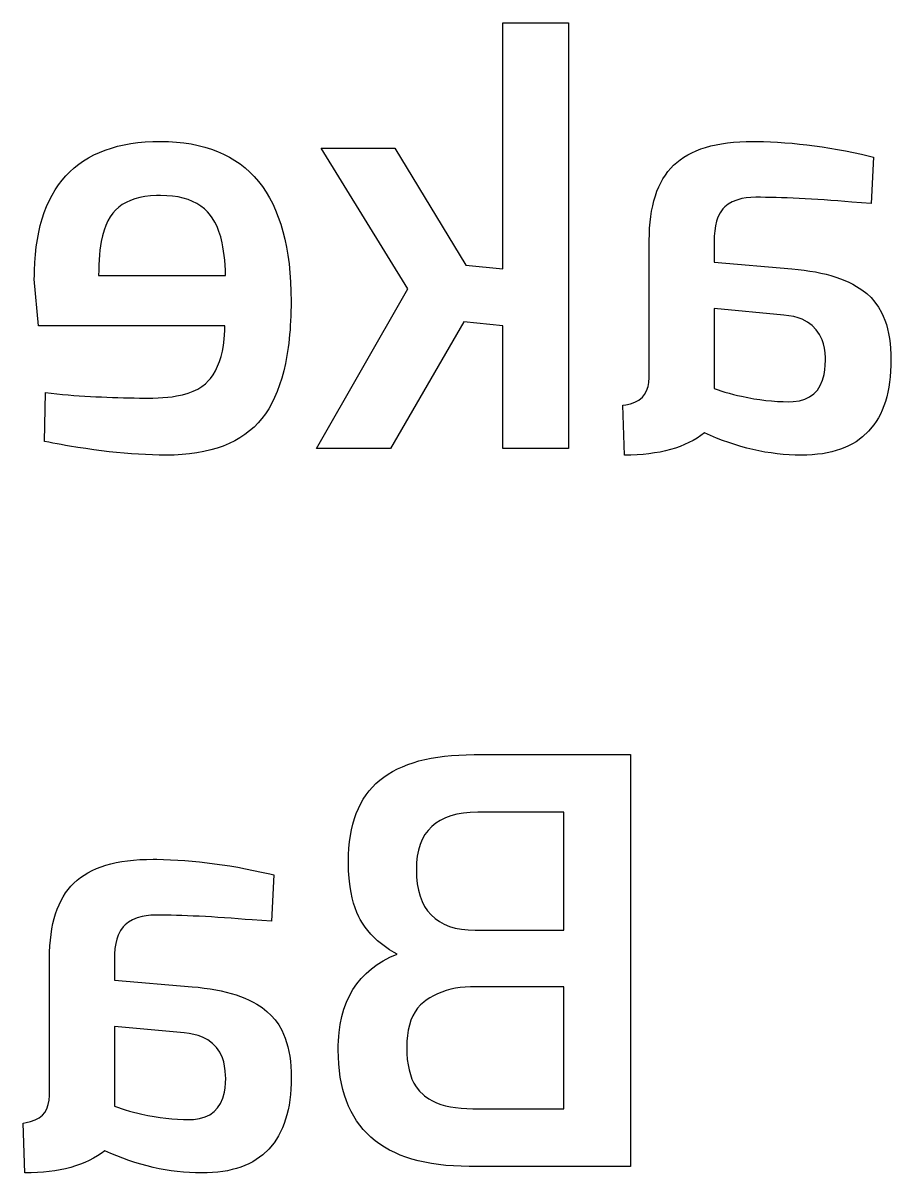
# Model space of a CAD drawing. Extents: x 51 to 109, y -109 to -51.7.
# Drawn here: x 82.677 to 86.287, y -98.531 to -93.746 of the extents above; entities that cross this region are included whole.
import ezdxf

# ---------------------------------------------------------------- set-up
doc = ezdxf.new("R2010")
doc.units = 0
doc.layers.add('BLACK', color=7, linetype='CONTINUOUS')

msp = doc.modelspace()

# ---------------------------------------------------------------- linework, layer by layer
at = {"layer": 'BLACK', "linetype": 'CONTINUOUS'}
for p, q in [((84.6731, -94.7689), (84.6731, -93.7458)), ((84.6731, -93.7458), (84.9458, -93.7458)), ((84.9458, -93.7458), (84.9458, -95.5167)), ((83.019, -94.2745), (83.0442, -94.2661)), ((83.0442, -94.2661), (83.0703, -94.2588)), ((83.0703, -94.2588), (83.0975, -94.2526)), ((83.0975, -94.2526), (83.1257, -94.2476)), ((83.1257, -94.2476), (83.1549, -94.2437)), ((83.1549, -94.2437), (83.1852, -94.2409)), ((83.1852, -94.2409), (83.2164, -94.2392)), ((83.2164, -94.2392), (83.2487, -94.2387)), ((83.2487, -94.2387), (83.2821, -94.2393)), ((83.2821, -94.2393), (83.3145, -94.2413)), ((83.3145, -94.2413), (83.3457, -94.2445)), ((83.3457, -94.2445), (83.376, -94.2491)), ((83.376, -94.2491), (83.4051, -94.2549)), ((83.4051, -94.2549), (83.4332, -94.2621)), ((83.4332, -94.2621), (83.4603, -94.2705)), ((84.2779, -94.8514), (83.9175, -94.266)), ((83.9175, -94.266), (84.2228, -94.266)), ((84.2228, -94.266), (84.5181, -94.7537)), ((85.4766, -94.2773), (85.4957, -94.27)), ((85.4957, -94.27), (85.5158, -94.2634)), ((85.5158, -94.2634), (85.5369, -94.2576)), ((85.5369, -94.2576), (85.5591, -94.2526)), ((85.5591, -94.2526), (85.5822, -94.2483)), ((85.5822, -94.2483), (85.6063, -94.2448)), ((85.6063, -94.2448), (85.6314, -94.2421)), ((85.6314, -94.2421), (85.6575, -94.2402)), ((85.6575, -94.2402), (85.6846, -94.239)), ((85.6846, -94.239), (85.7128, -94.2387)), ((85.7128, -94.2387), (85.7271, -94.2387)), ((85.7271, -94.2387), (85.756, -94.2392)), ((85.756, -94.2392), (85.7853, -94.2402)), ((85.7853, -94.2402), (85.815, -94.2418)), ((85.815, -94.2418), (85.845, -94.2438)), ((85.845, -94.2438), (85.8753, -94.2463)), ((85.8753, -94.2463), (85.9059, -94.2493)), ((85.9059, -94.2493), (85.9369, -94.2529)), ((85.9369, -94.2529), (85.9683, -94.2569)), ((85.9683, -94.2569), (86, -94.2615)), ((86, -94.2615), (86.032, -94.2665)), ((86.032, -94.2665), (86.0644, -94.2721)), ((82.9288, -94.3192), (82.9498, -94.3063)), ((82.9498, -94.3063), (82.9719, -94.2946)), ((82.9719, -94.2946), (82.9949, -94.284)), ((82.9949, -94.284), (83.019, -94.2745)), ((83.4603, -94.2705), (83.4862, -94.2802)), ((83.4862, -94.2802), (83.5111, -94.2913)), ((83.5111, -94.2913), (83.535, -94.3036)), ((83.535, -94.3036), (83.5578, -94.3173)), ((83.5578, -94.3173), (83.5795, -94.3322)), ((85.3959, -94.3257), (85.41, -94.3145)), ((85.41, -94.3145), (85.4251, -94.304)), ((85.4251, -94.304), (85.4413, -94.2944)), ((85.4413, -94.2944), (85.4584, -94.2855)), ((85.4584, -94.2855), (85.4766, -94.2773)), ((86.0644, -94.2721), (86.0971, -94.2782)), ((86.0971, -94.2782), (86.1302, -94.2847)), ((86.1302, -94.2847), (86.1636, -94.2918)), ((86.1636, -94.2918), (86.1973, -94.2994)), ((86.1973, -94.2994), (86.2143, -94.3034)), ((86.2143, -94.3034), (86.2043, -94.4962)), ((82.855, -94.3819), (82.8719, -94.3645)), ((82.8719, -94.3645), (82.8898, -94.3483)), ((82.8898, -94.3483), (82.9088, -94.3332)), ((82.9088, -94.3332), (82.9288, -94.3192)), ((83.5795, -94.3322), (83.6002, -94.3485)), ((83.6002, -94.3485), (83.6198, -94.366)), ((83.6198, -94.366), (83.6384, -94.3848)), ((85.3483, -94.3787), (85.359, -94.3641)), ((85.359, -94.3641), (85.3705, -94.3505)), ((85.3705, -94.3505), (85.3827, -94.3377)), ((85.3827, -94.3377), (85.3959, -94.3257)), ((82.8242, -94.4199), (82.8391, -94.4003)), ((82.8391, -94.4003), (82.855, -94.3819)), ((83.6384, -94.3848), (83.6559, -94.405)), ((83.6559, -94.405), (83.6723, -94.4264)), ((85.3211, -94.428), (85.3294, -94.4107)), ((85.3294, -94.4107), (85.3384, -94.3942)), ((85.3384, -94.3942), (85.3483, -94.3787)), ((82.7975, -94.4624), (82.8104, -94.4406)), ((82.8104, -94.4406), (82.8242, -94.4199)), ((83.6723, -94.4264), (83.6877, -94.4492)), ((83.6877, -94.4492), (83.702, -94.4732)), ((85.3068, -94.4653), (85.3135, -94.4462)), ((85.3135, -94.4462), (85.3211, -94.428)), ((82.7652, -94.5346), (82.775, -94.5094)), ((82.775, -94.5094), (82.7858, -94.4853)), ((82.7858, -94.4853), (82.7975, -94.4624)), ((83.0897, -94.5017), (83.0751, -94.5123)), ((83.1057, -94.4924), (83.0897, -94.5017)), ((83.1232, -94.4844), (83.1057, -94.4924)), ((83.1421, -94.4777), (83.1232, -94.4844)), ((83.1624, -94.4723), (83.1421, -94.4777)), ((83.1841, -94.4682), (83.1624, -94.4723)), ((83.2073, -94.4654), (83.1841, -94.4682)), ((83.232, -94.4639), (83.2073, -94.4654)), ((83.2492, -94.4636), (83.232, -94.4639)), ((83.2747, -94.4643), (83.2492, -94.4636)), ((83.2989, -94.4663), (83.2747, -94.4643)), ((83.3218, -94.4698), (83.2989, -94.4663)), ((83.3434, -94.4745), (83.3218, -94.4698)), ((83.3636, -94.4807), (83.3434, -94.4745)), ((83.3824, -94.4882), (83.3636, -94.4807)), ((83.4, -94.4971), (83.3824, -94.4882)), ((83.4162, -94.5073), (83.4, -94.4971)), ((83.431, -94.5189), (83.4162, -94.5073)), ((83.702, -94.4732), (83.7152, -94.4985)), ((83.7152, -94.4985), (83.7274, -94.5252)), ((85.2914, -94.5282), (85.2958, -94.5064)), ((85.2958, -94.5064), (85.3009, -94.4854)), ((85.3009, -94.4854), (85.3068, -94.4653)), ((85.6101, -94.4997), (85.5955, -94.5114)), ((85.6267, -94.4901), (85.6101, -94.4997)), ((85.6454, -94.4824), (85.6267, -94.4901)), ((85.6661, -94.4767), (85.6454, -94.4824)), ((85.6841, -94.4735), (85.6661, -94.4767)), ((85.7034, -94.4716), (85.6841, -94.4735)), ((85.724, -94.471), (85.7034, -94.4716)), ((85.7444, -94.4711), (85.724, -94.471)), ((85.7654, -94.4713), (85.7444, -94.4711)), ((85.7869, -94.4717), (85.7654, -94.4713)), ((85.8092, -94.4722), (85.7869, -94.4717)), ((85.832, -94.4729), (85.8092, -94.4722)), ((85.8555, -94.4738), (85.832, -94.4729)), ((85.8795, -94.4748), (85.8555, -94.4738)), ((85.9043, -94.476), (85.8795, -94.4748)), ((85.9296, -94.4773), (85.9043, -94.476)), ((85.9556, -94.4788), (85.9296, -94.4773)), ((85.9821, -94.4804), (85.9556, -94.4788)), ((86.0094, -94.4822), (85.9821, -94.4804)), ((86.0372, -94.4842), (86.0094, -94.4822)), ((86.0656, -94.4863), (86.0372, -94.4842)), ((86.0947, -94.4885), (86.0656, -94.4863)), ((86.1244, -94.491), (86.0947, -94.4885)), ((86.2043, -94.4962), (86.1244, -94.491)), ((82.7565, -94.5609), (82.7652, -94.5346)), ((83.0397, -94.5523), (83.0302, -94.569)), ((83.0503, -94.5374), (83.0397, -94.5523)), ((83.062, -94.5242), (83.0503, -94.5374)), ((83.0751, -94.5123), (83.062, -94.5242)), ((83.4446, -94.5319), (83.431, -94.5189)), ((83.4528, -94.5413), (83.4446, -94.5319)), ((83.4642, -94.5567), (83.4528, -94.5413)), ((83.4745, -94.5739), (83.4642, -94.5567)), ((83.7274, -94.5252), (83.7386, -94.5531)), ((83.7386, -94.5531), (83.7486, -94.5824)), ((85.2851, -94.5747), (85.2879, -94.551)), ((85.2879, -94.551), (85.2914, -94.5282)), ((85.5671, -94.5537), (85.5613, -94.5707)), ((85.5763, -94.5351), (85.5671, -94.5537)), ((85.5877, -94.5194), (85.5763, -94.5351)), ((85.5955, -94.5114), (85.5877, -94.5194)), ((82.7422, -94.6168), (82.7488, -94.5883)), ((82.7488, -94.5883), (82.7565, -94.5609)), ((83.0217, -94.5878), (83.0143, -94.6084)), ((83.0302, -94.569), (83.0217, -94.5878)), ((83.4837, -94.5928), (83.4745, -94.5739)), ((83.4918, -94.6134), (83.4837, -94.5928)), ((83.7486, -94.5824), (83.7576, -94.6129)), ((85.2819, -94.6248), (85.2831, -94.5993)), ((85.2831, -94.5993), (85.2851, -94.5747)), ((85.5568, -94.5896), (85.5537, -94.6104)), ((85.5613, -94.5707), (85.5568, -94.5896)), ((82.7319, -94.6772), (82.7365, -94.6464)), ((82.7365, -94.6464), (82.7422, -94.6168)), ((83.0079, -94.6311), (83.0025, -94.6557)), ((83.0143, -94.6084), (83.0079, -94.6311)), ((83.4989, -94.6359), (83.4918, -94.6134)), ((83.5049, -94.66), (83.4989, -94.6359)), ((83.7576, -94.6129), (83.7656, -94.6447)), ((83.7656, -94.6447), (83.7725, -94.6779)), ((85.2815, -94.6512), (85.2819, -94.6248)), ((85.2815, -94.9339), (85.2815, -94.6512)), ((85.552, -94.633), (85.5516, -94.6512)), ((85.5516, -94.6512), (85.5516, -94.7411)), ((85.5537, -94.6104), (85.552, -94.633)), ((82.7283, -94.7091), (82.7319, -94.6772)), ((82.997, -94.6915), (82.9949, -94.7107)), ((82.9995, -94.6731), (82.997, -94.6915)), ((83.0025, -94.6557), (82.9995, -94.6731)), ((83.5083, -94.6772), (83.5049, -94.66)), ((83.5113, -94.695), (83.5083, -94.6772)), ((83.5137, -94.7137), (83.5113, -94.695)), ((83.7725, -94.6779), (83.7783, -94.7123)), ((82.7242, -94.7762), (82.7258, -94.7421)), ((82.7258, -94.7421), (82.7283, -94.7091)), ((82.9933, -94.7308), (82.9921, -94.7517)), ((82.9949, -94.7107), (82.9933, -94.7308)), ((83.5157, -94.7332), (83.5137, -94.7137)), ((83.5172, -94.7534), (83.5157, -94.7332)), ((83.7783, -94.7123), (83.7831, -94.748)), ((83.7831, -94.748), (83.7868, -94.7851)), ((85.5516, -94.7411), (85.8743, -94.7689)), ((82.7237, -94.8115), (82.7239, -94.7963)), ((82.7239, -94.7963), (82.7242, -94.7762)), ((82.9915, -94.7736), (82.9912, -94.7963)), ((82.9912, -94.7963), (83.5189, -94.7963)), ((82.9921, -94.7517), (82.9915, -94.7736)), ((83.5183, -94.7744), (83.5172, -94.7534)), ((83.5189, -94.7963), (83.5183, -94.7744)), ((83.7868, -94.7851), (83.7894, -94.8234)), ((84.5181, -94.7537), (84.6731, -94.7689)), ((85.8743, -94.7689), (85.9001, -94.7713)), ((85.9001, -94.7713), (85.9251, -94.7743)), ((85.9251, -94.7743), (85.9493, -94.7778)), ((85.9493, -94.7778), (85.9726, -94.7818)), ((85.9726, -94.7818), (85.995, -94.7864)), ((85.995, -94.7864), (86.0166, -94.7915)), ((86.0166, -94.7915), (86.0373, -94.7971)), ((82.7411, -95.0064), (82.7237, -94.8115)), ((83.7894, -94.8234), (83.791, -94.863)), ((86.0373, -94.7971), (86.0572, -94.8032)), ((86.0572, -94.8032), (86.0763, -94.8099)), ((86.0763, -94.8099), (86.0944, -94.8171)), ((86.0944, -94.8171), (86.1118, -94.8248)), ((86.1118, -94.8248), (86.1283, -94.8331)), ((86.1283, -94.8331), (86.1439, -94.8418)), ((86.1439, -94.8418), (86.1657, -94.856)), ((83.791, -94.863), (83.7916, -94.904)), ((83.8975, -95.5167), (84.2779, -94.8514)), ((86.1657, -94.856), (86.1857, -94.8714)), ((86.1857, -94.8714), (86.2037, -94.8883)), ((86.2037, -94.8883), (86.2201, -94.907)), ((83.7914, -94.9247), (83.7911, -94.9451)), ((83.7916, -94.904), (83.7914, -94.9247)), ((85.2815, -95.2214), (85.2815, -94.9339)), ((85.8417, -94.9613), (85.5516, -94.9339)), ((85.5516, -94.9339), (85.5516, -95.2666)), ((86.2201, -94.907), (86.2346, -94.9276)), ((86.2346, -94.9276), (86.2473, -94.95)), ((83.7897, -94.9849), (83.7886, -95.0043)), ((83.7905, -94.9652), (83.7897, -94.9849)), ((83.7911, -94.9451), (83.7905, -94.9652)), ((85.8626, -94.9638), (85.8417, -94.9613)), ((85.8821, -94.9675), (85.8626, -94.9638)), ((85.9003, -94.9725), (85.8821, -94.9675)), ((85.9172, -94.9787), (85.9003, -94.9725)), ((85.9399, -94.9904), (85.9172, -94.9787)), ((86.2473, -94.95), (86.2548, -94.966)), ((86.2548, -94.966), (86.2616, -94.9828)), ((86.2616, -94.9828), (86.2675, -95.0004)), ((83.5162, -95.0064), (82.7411, -95.0064)), ((83.5147, -95.0439), (83.5157, -95.0255)), ((83.5157, -95.0255), (83.5162, -95.0064)), ((83.7873, -95.0232), (83.7858, -95.0419)), ((83.7886, -95.0043), (83.7873, -95.0232)), ((84.5107, -94.9891), (84.2054, -95.5167)), ((84.6731, -95.0064), (84.5107, -94.9891)), ((84.6731, -95.5167), (84.6731, -95.0064)), ((85.9596, -95.0047), (85.9399, -94.9904)), ((85.9762, -95.0219), (85.9596, -95.0047)), ((85.9899, -95.0419), (85.9762, -95.0219)), ((86.2675, -95.0004), (86.2726, -95.0188)), ((86.2726, -95.0188), (86.277, -95.0381)), ((83.51, -95.0871), (83.5132, -95.0617)), ((83.5132, -95.0617), (83.5147, -95.0439)), ((83.782, -95.0781), (83.7797, -95.0956)), ((83.784, -95.0602), (83.782, -95.0781)), ((83.7858, -95.0419), (83.784, -95.0602)), ((86.0005, -95.0646), (85.9899, -95.0419)), ((86.0059, -95.0812), (86.0005, -95.0646)), ((86.0099, -95.0991), (86.0059, -95.0812)), ((86.277, -95.0381), (86.2805, -95.0582)), ((86.2805, -95.0582), (86.2833, -95.0791)), ((86.2833, -95.0791), (86.2853, -95.1008)), ((83.5004, -95.1337), (83.5058, -95.1111)), ((83.5058, -95.1111), (83.51, -95.0871)), ((83.7745, -95.1297), (83.7684, -95.1623)), ((83.7797, -95.0956), (83.7745, -95.1297)), ((86.0126, -95.1183), (86.0099, -95.0991)), ((86.014, -95.1387), (86.0126, -95.1183)), ((86.2853, -95.1008), (86.2865, -95.1233)), ((86.2865, -95.1233), (86.2868, -95.1467)), ((83.4776, -95.1926), (83.4863, -95.1744)), ((83.4863, -95.1744), (83.4939, -95.1547)), ((83.4939, -95.1547), (83.5004, -95.1337)), ((83.7684, -95.1623), (83.7613, -95.1935)), ((86.0117, -95.1897), (86.0135, -95.1702)), ((86.0135, -95.1702), (86.0141, -95.1493)), ((86.0141, -95.1493), (86.014, -95.1387)), ((86.2865, -95.1712), (86.2854, -95.1948)), ((86.2868, -95.1467), (86.2865, -95.1712)), ((83.4489, -95.234), (83.4568, -95.2246)), ((83.4568, -95.2246), (83.4678, -95.2093)), ((83.4678, -95.2093), (83.4776, -95.1926)), ((83.7532, -95.2233), (83.7442, -95.2516)), ((83.7613, -95.1935), (83.7532, -95.2233)), ((85.2797, -95.2411), (85.2815, -95.2214)), ((86.0021, -95.2327), (86.0088, -95.2079)), ((86.0088, -95.2079), (86.0117, -95.1897)), ((86.2836, -95.2177), (86.281, -95.2398)), ((86.2854, -95.1948), (86.2836, -95.2177)), ((83.3843, -95.2782), (83.4034, -95.2691)), ((83.4034, -95.2691), (83.4206, -95.2586)), ((83.4206, -95.2586), (83.4357, -95.247)), ((83.4357, -95.247), (83.4489, -95.234)), ((83.7442, -95.2516), (83.7343, -95.2785)), ((85.2702, -95.2768), (85.2763, -95.2587)), ((85.2763, -95.2587), (85.2797, -95.2411)), ((85.5516, -95.2666), (85.5964, -95.2818)), ((85.9659, -95.2887), (85.9806, -95.2731)), ((85.9806, -95.2731), (85.9927, -95.2544)), ((85.9927, -95.2544), (86.0021, -95.2327)), ((86.2778, -95.2612), (86.2737, -95.2817)), ((86.281, -95.2398), (86.2778, -95.2612)), ((82.7658, -95.4867), (82.771, -95.2839)), ((82.771, -95.2839), (82.841, -95.2918)), ((82.841, -95.2918), (82.8644, -95.2935)), ((82.8644, -95.2935), (82.8877, -95.2952)), ((82.8877, -95.2952), (82.911, -95.2968)), ((82.911, -95.2968), (82.9341, -95.2982)), ((82.9341, -95.2982), (82.9572, -95.2995)), ((82.9572, -95.2995), (82.9803, -95.3007)), ((82.9803, -95.3007), (83.0032, -95.3018)), ((83.0032, -95.3018), (83.0261, -95.3028)), ((83.0261, -95.3028), (83.0489, -95.3037)), ((83.0489, -95.3037), (83.0716, -95.3044)), ((83.0716, -95.3044), (83.0942, -95.3051)), ((83.0942, -95.3051), (83.1167, -95.3056)), ((83.1167, -95.3056), (83.1392, -95.306)), ((83.1392, -95.306), (83.1616, -95.3063)), ((83.1616, -95.3063), (83.1839, -95.3065)), ((83.1839, -95.3065), (83.2062, -95.3065)), ((83.2062, -95.3065), (83.2172, -95.3064)), ((83.2172, -95.3064), (83.2385, -95.3059)), ((83.2385, -95.3059), (83.2589, -95.3047)), ((83.2589, -95.3047), (83.2785, -95.303)), ((83.2785, -95.303), (83.2972, -95.3008)), ((83.2972, -95.3008), (83.315, -95.2979)), ((83.315, -95.2979), (83.3401, -95.2926)), ((83.3401, -95.2926), (83.3632, -95.286)), ((83.3632, -95.286), (83.3843, -95.2782)), ((83.7234, -95.304), (83.7116, -95.328)), ((83.7343, -95.2785), (83.7234, -95.304)), ((85.2217, -95.3234), (85.2378, -95.3149)), ((85.2378, -95.3149), (85.2529, -95.303)), ((85.2529, -95.303), (85.2618, -95.2921)), ((85.2618, -95.2921), (85.2702, -95.2768)), ((85.5964, -95.2818), (85.6138, -95.2866)), ((85.6138, -95.2866), (85.6312, -95.2911)), ((85.6312, -95.2911), (85.6484, -95.2953)), ((85.6484, -95.2953), (85.6656, -95.2992)), ((85.6656, -95.2992), (85.691, -95.3045)), ((85.691, -95.3045), (85.7162, -95.3091)), ((85.7162, -95.3091), (85.7411, -95.3129)), ((85.7411, -95.3129), (85.7658, -95.3161)), ((85.7658, -95.3161), (85.7901, -95.3186)), ((85.7901, -95.3186), (85.8143, -95.3203)), ((85.8143, -95.3203), (85.8381, -95.3214)), ((85.8381, -95.3214), (85.8617, -95.3217)), ((85.8617, -95.3217), (85.8802, -95.321)), ((85.8802, -95.321), (85.9056, -95.3175)), ((85.9056, -95.3175), (85.9284, -95.3109)), ((85.9284, -95.3109), (85.9485, -95.3013)), ((85.9485, -95.3013), (85.9659, -95.2887)), ((86.2636, -95.3205), (86.2574, -95.3388)), ((86.269, -95.3015), (86.2636, -95.3205)), ((86.2737, -95.2817), (86.269, -95.3015)), ((83.6988, -95.3507), (83.6851, -95.3719)), ((83.7116, -95.328), (83.6988, -95.3507)), ((85.1712, -95.3365), (85.1846, -95.3343)), ((85.1786, -95.5441), (85.1712, -95.3365)), ((85.1846, -95.3343), (85.2029, -95.33)), ((85.2029, -95.33), (85.2217, -95.3234)), ((86.2505, -95.3562), (86.2428, -95.3729)), ((86.2574, -95.3388), (86.2505, -95.3562)), ((83.6546, -95.4101), (83.6376, -95.4274)), ((83.6704, -95.3916), (83.6546, -95.4101)), ((83.6851, -95.3719), (83.6704, -95.3916)), ((86.2155, -95.4183), (86.1937, -95.4447)), ((86.2254, -95.404), (86.2155, -95.4183)), ((86.2345, -95.3888), (86.2254, -95.404)), ((86.2428, -95.3729), (86.2345, -95.3888)), ((83.5999, -95.4583), (83.5792, -95.472)), ((83.6193, -95.4434), (83.5999, -95.4583)), ((83.6376, -95.4274), (83.6193, -95.4434)), ((85.4966, -95.4628), (85.4807, -95.4732)), ((85.5117, -95.4516), (85.4966, -95.4628)), ((85.5367, -95.4628), (85.5117, -95.4516)), ((85.5617, -95.4732), (85.5367, -95.4628)), ((86.1937, -95.4447), (86.169, -95.468)), ((82.7836, -95.4903), (82.7658, -95.4867)), ((82.8012, -95.4937), (82.7836, -95.4903)), ((82.8188, -95.497), (82.8012, -95.4937)), ((82.8361, -95.5002), (82.8188, -95.497)), ((82.8534, -95.5032), (82.8361, -95.5002)), ((82.8705, -95.5062), (82.8534, -95.5032)), ((82.9044, -95.5118), (82.8705, -95.5062)), ((82.9378, -95.517), (82.9044, -95.5118)), ((83.5098, -95.506), (83.4843, -95.5149)), ((83.5342, -95.4958), (83.5098, -95.506)), ((83.5573, -95.4845), (83.5342, -95.4958)), ((83.5792, -95.472), (83.5573, -95.4845)), ((85.4097, -95.5079), (85.39, -95.5148)), ((85.4286, -95.5003), (85.4097, -95.5079)), ((85.4467, -95.492), (85.4286, -95.5003)), ((85.4641, -95.483), (85.4467, -95.492)), ((85.4807, -95.4732), (85.4641, -95.483)), ((85.5867, -95.483), (85.5617, -95.4732)), ((85.6118, -95.492), (85.5867, -95.483)), ((85.6368, -95.5003), (85.6118, -95.492)), ((85.6619, -95.5079), (85.6368, -95.5003)), ((85.6871, -95.5148), (85.6619, -95.5079)), ((86.0944, -95.5126), (86.0773, -95.5192)), ((86.1107, -95.5053), (86.0944, -95.5126)), ((86.1264, -95.4971), (86.1107, -95.5053)), ((86.1413, -95.4882), (86.1264, -95.4971)), ((86.169, -95.468), (86.1413, -95.4882)), ((82.9707, -95.5217), (82.9378, -95.517)), ((83.003, -95.5259), (82.9707, -95.5217)), ((83.0349, -95.5297), (83.003, -95.5259)), ((83.0662, -95.5331), (83.0349, -95.5297)), ((83.097, -95.536), (83.0662, -95.5331)), ((83.1274, -95.5385), (83.097, -95.536)), ((83.1572, -95.5405), (83.1274, -95.5385)), ((83.1865, -95.542), (83.1572, -95.5405)), ((83.2153, -95.5432), (83.1865, -95.542)), ((83.2435, -95.5438), (83.2153, -95.5432)), ((83.2713, -95.5441), (83.2435, -95.5438)), ((83.3054, -95.5435), (83.2713, -95.5441)), ((83.3383, -95.5417), (83.3054, -95.5435)), ((83.3699, -95.5387), (83.3383, -95.5417)), ((83.4003, -95.5345), (83.3699, -95.5387)), ((83.4295, -95.5292), (83.4003, -95.5345)), ((83.4575, -95.5226), (83.4295, -95.5292)), ((83.4843, -95.5149), (83.4575, -95.5226)), ((84.2054, -95.5167), (83.8975, -95.5167)), ((84.9458, -95.5167), (84.6731, -95.5167)), ((85.2051, -95.5437), (85.1786, -95.5441)), ((85.2309, -95.5426), (85.2051, -95.5437)), ((85.2559, -95.5408), (85.2309, -95.5426)), ((85.2802, -95.5383), (85.2559, -95.5408)), ((85.3037, -95.535), (85.2802, -95.5383)), ((85.3264, -95.5311), (85.3037, -95.535)), ((85.3484, -95.5264), (85.3264, -95.5311)), ((85.3696, -95.5209), (85.3484, -95.5264)), ((85.39, -95.5148), (85.3696, -95.5209)), ((85.7122, -95.5209), (85.6871, -95.5148)), ((85.7374, -95.5264), (85.7122, -95.5209)), ((85.7626, -95.5311), (85.7374, -95.5264)), ((85.7878, -95.535), (85.7626, -95.5311)), ((85.813, -95.5383), (85.7878, -95.535)), ((85.8383, -95.5408), (85.813, -95.5383)), ((85.8636, -95.5426), (85.8383, -95.5408)), ((85.8889, -95.5437), (85.8636, -95.5426)), ((85.9142, -95.5441), (85.8889, -95.5437)), ((85.9372, -95.5437), (85.9142, -95.5441)), ((85.9594, -95.5425), (85.9372, -95.5437)), ((85.9808, -95.5406), (85.9594, -95.5425)), ((86.0016, -95.5379), (85.9808, -95.5406)), ((86.0216, -95.5344), (86.0016, -95.5379)), ((86.0409, -95.5301), (86.0216, -95.5344)), ((86.0594, -95.525), (86.0409, -95.5301)), ((86.0773, -95.5192), (86.0594, -95.525)), ((84.3487, -96.8105), (84.3747, -96.8051)), ((84.3747, -96.8051), (84.4018, -96.8005)), ((84.4018, -96.8005), (84.43, -96.7968)), ((84.43, -96.7968), (84.4591, -96.7939)), ((84.4591, -96.7939), (84.4893, -96.7918)), ((84.4893, -96.7918), (84.5206, -96.7906)), ((84.5206, -96.7906), (84.5528, -96.7901)), ((84.5528, -96.7901), (85.2034, -96.7901)), ((85.2034, -96.7901), (85.2034, -98.5037)), ((84.214, -96.8604), (84.2339, -96.85)), ((84.2339, -96.85), (84.2548, -96.8404)), ((84.2548, -96.8404), (84.2767, -96.8317)), ((84.2767, -96.8317), (84.2997, -96.8238)), ((84.2997, -96.8238), (84.3237, -96.8167)), ((84.3237, -96.8167), (84.3487, -96.8105)), ((84.1449, -96.9103), (84.1607, -96.8965)), ((84.1607, -96.8965), (84.1774, -96.8836)), ((84.1774, -96.8836), (84.1952, -96.8716)), ((84.1952, -96.8716), (84.214, -96.8604)), ((84.1037, -96.9576), (84.1164, -96.9409)), ((84.1164, -96.9409), (84.1302, -96.9251)), ((84.1302, -96.9251), (84.1449, -96.9103)), ((84.0716, -97.0138), (84.0813, -96.9941)), ((84.0813, -96.9941), (84.092, -96.9754)), ((84.092, -96.9754), (84.1037, -96.9576)), ((84.0553, -97.0562), (84.063, -97.0345)), ((84.063, -97.0345), (84.0716, -97.0138)), ((84.4563, -97.0452), (84.4334, -97.0535)), ((84.4813, -97.0386), (84.4563, -97.0452)), ((84.5082, -97.034), (84.4813, -97.0386)), ((84.5371, -97.0312), (84.5082, -97.034)), ((84.568, -97.0303), (84.5371, -97.0312)), ((84.9259, -97.0303), (84.568, -97.0303)), ((84.9259, -97.5206), (84.9259, -97.0303)), ((84.0431, -97.1026), (84.0487, -97.0789)), ((84.0487, -97.0789), (84.0553, -97.0562)), ((84.3765, -97.0898), (84.3616, -97.1056)), ((84.3935, -97.0758), (84.3765, -97.0898)), ((84.4124, -97.0637), (84.3935, -97.0758)), ((84.4334, -97.0535), (84.4124, -97.0637)), ((84.035, -97.1528), (84.0386, -97.1272)), ((84.0386, -97.1272), (84.0431, -97.1026)), ((84.3486, -97.1232), (84.3376, -97.1428)), ((84.3616, -97.1056), (84.3486, -97.1232)), ((84.0309, -97.2071), (84.0324, -97.1795)), ((84.0324, -97.1795), (84.035, -97.1528)), ((84.3217, -97.1874), (84.3167, -97.2125)), ((84.3286, -97.1641), (84.3217, -97.1874)), ((84.3376, -97.1428), (84.3286, -97.1641)), ((83.0647, -97.2396), (83.0878, -97.2354)), ((83.0878, -97.2354), (83.1119, -97.2319)), ((83.1119, -97.2319), (83.137, -97.2292)), ((83.137, -97.2292), (83.1631, -97.2272)), ((83.1631, -97.2272), (83.1902, -97.2261)), ((83.1902, -97.2261), (83.2183, -97.2257)), ((83.2183, -97.2257), (83.2327, -97.2258)), ((83.2327, -97.2258), (83.2616, -97.2263)), ((83.2616, -97.2263), (83.2909, -97.2273)), ((83.2909, -97.2273), (83.3206, -97.2288)), ((83.3206, -97.2288), (83.3505, -97.2308)), ((83.3505, -97.2308), (83.3809, -97.2333)), ((83.3809, -97.2333), (83.4115, -97.2364)), ((83.4115, -97.2364), (83.4425, -97.2399)), ((84.0304, -97.2357), (84.0309, -97.2071)), ((84.0306, -97.2545), (84.0304, -97.2357)), ((84.3167, -97.2125), (84.3137, -97.2394)), ((82.9307, -97.2911), (82.9469, -97.2814)), ((82.9469, -97.2814), (82.964, -97.2725)), ((82.964, -97.2725), (82.9821, -97.2644)), ((82.9821, -97.2644), (83.0013, -97.257)), ((83.0013, -97.257), (83.0214, -97.2505)), ((83.0214, -97.2505), (83.0425, -97.2447)), ((83.0425, -97.2447), (83.0647, -97.2396)), ((83.4425, -97.2399), (83.4739, -97.244)), ((83.4739, -97.244), (83.5056, -97.2485)), ((83.5056, -97.2485), (83.5376, -97.2536)), ((83.5376, -97.2536), (83.57, -97.2591)), ((83.57, -97.2591), (83.6027, -97.2652)), ((83.6027, -97.2652), (83.6358, -97.2718)), ((83.6358, -97.2718), (83.6692, -97.2788)), ((83.6692, -97.2788), (83.7029, -97.2864)), ((84.031, -97.2683), (84.0306, -97.2545)), ((84.0312, -97.2728), (84.031, -97.2683)), ((84.0321, -97.2906), (84.0312, -97.2728)), ((84.3137, -97.2394), (84.3127, -97.2683)), ((84.3127, -97.2683), (84.3136, -97.2988)), ((82.876, -97.3375), (82.8883, -97.3247)), ((82.8883, -97.3247), (82.9014, -97.3127)), ((82.9014, -97.3127), (82.9156, -97.3015)), ((82.9156, -97.3015), (82.9307, -97.2911)), ((83.7029, -97.2864), (83.7199, -97.2904)), ((83.7199, -97.2904), (83.7099, -97.4832)), ((84.0343, -97.3163), (84.0321, -97.2906)), ((84.0373, -97.3409), (84.0343, -97.3163)), ((84.3136, -97.2988), (84.3165, -97.3274)), ((84.3165, -97.3274), (84.3213, -97.354)), ((82.844, -97.3813), (82.8539, -97.3658)), ((82.8539, -97.3658), (82.8646, -97.3512)), ((82.8646, -97.3512), (82.876, -97.3375)), ((84.0411, -97.3644), (84.0373, -97.3409)), ((84.0458, -97.3867), (84.0411, -97.3644)), ((84.3213, -97.354), (84.328, -97.3786)), ((84.328, -97.3786), (84.3366, -97.4013)), ((82.8191, -97.4332), (82.8266, -97.415)), ((82.8266, -97.415), (82.8349, -97.3977)), ((82.8349, -97.3977), (82.844, -97.3813)), ((84.0514, -97.4079), (84.0458, -97.3867)), ((84.0578, -97.4279), (84.0514, -97.4079)), ((84.065, -97.4468), (84.0578, -97.4279)), ((84.3366, -97.4013), (84.3472, -97.422)), ((84.3472, -97.422), (84.3596, -97.4407)), ((82.8013, -97.4934), (82.8065, -97.4724)), ((82.8065, -97.4724), (82.8124, -97.4524)), ((82.8124, -97.4524), (82.8191, -97.4332)), ((83.151, -97.4694), (83.1323, -97.4771)), ((83.1717, -97.4637), (83.151, -97.4694)), ((83.1897, -97.4606), (83.1717, -97.4637)), ((83.209, -97.4587), (83.1897, -97.4606)), ((83.2296, -97.458), (83.209, -97.4587)), ((83.25, -97.4581), (83.2296, -97.458)), ((83.2709, -97.4583), (83.25, -97.4581)), ((83.2925, -97.4587), (83.2709, -97.4583)), ((83.3147, -97.4593), (83.2925, -97.4587)), ((83.3376, -97.46), (83.3147, -97.4593)), ((83.361, -97.4608), (83.3376, -97.46)), ((83.3851, -97.4619), (83.361, -97.4608)), ((83.4098, -97.463), (83.3851, -97.4619)), ((83.4352, -97.4644), (83.4098, -97.463)), ((83.4611, -97.4658), (83.4352, -97.4644)), ((83.4877, -97.4675), (83.4611, -97.4658)), ((83.5149, -97.4693), (83.4877, -97.4675)), ((83.5428, -97.4712), (83.5149, -97.4693)), ((83.5712, -97.4733), (83.5428, -97.4712)), ((83.6003, -97.4756), (83.5712, -97.4733)), ((83.63, -97.478), (83.6003, -97.4756)), ((84.0732, -97.4646), (84.065, -97.4468)), ((84.0791, -97.4758), (84.0732, -97.4646)), ((84.0887, -97.4919), (84.0791, -97.4758)), ((84.3596, -97.4407), (84.374, -97.4575)), ((84.374, -97.4575), (84.3903, -97.4723)), ((84.3903, -97.4723), (84.4085, -97.4851)), ((82.7934, -97.538), (82.797, -97.5153)), ((82.797, -97.5153), (82.8013, -97.4934)), ((83.0819, -97.5221), (83.0727, -97.5408)), ((83.0932, -97.5064), (83.0819, -97.5221)), ((83.1011, -97.4984), (83.0932, -97.5064)), ((83.1157, -97.4868), (83.1011, -97.4984)), ((83.1323, -97.4771), (83.1157, -97.4868)), ((83.7099, -97.4832), (83.63, -97.478)), ((84.0993, -97.5075), (84.0887, -97.4919)), ((84.1109, -97.5226), (84.0993, -97.5075)), ((84.1235, -97.5372), (84.1109, -97.5226)), ((84.4085, -97.4851), (84.4287, -97.4959)), ((84.4287, -97.4959), (84.4507, -97.5048)), ((84.4507, -97.5048), (84.4747, -97.5117)), ((84.4747, -97.5117), (84.5005, -97.5166)), ((84.5005, -97.5166), (84.5283, -97.5196)), ((84.5283, -97.5196), (84.558, -97.5206)), ((84.558, -97.5206), (84.9259, -97.5206)), ((82.7887, -97.5863), (82.7907, -97.5617)), ((82.7907, -97.5617), (82.7934, -97.538)), ((83.0669, -97.5578), (83.0624, -97.5767)), ((83.0727, -97.5408), (83.0669, -97.5578)), ((84.1371, -97.5512), (84.1235, -97.5372)), ((84.1516, -97.5647), (84.1371, -97.5512)), ((84.1672, -97.5777), (84.1516, -97.5647)), ((82.7871, -97.6383), (82.7875, -97.6118)), ((82.7875, -97.6118), (82.7887, -97.5863)), ((83.0576, -97.6201), (83.0572, -97.6383)), ((83.0593, -97.5974), (83.0576, -97.6201)), ((83.0624, -97.5767), (83.0593, -97.5974)), ((84.1838, -97.5902), (84.1672, -97.5777)), ((84.2013, -97.6021), (84.1838, -97.5902)), ((84.2199, -97.6135), (84.2013, -97.6021)), ((84.2328, -97.6209), (84.2199, -97.6135)), ((82.7871, -97.921), (82.7871, -97.6383)), ((83.0572, -97.6383), (83.0572, -97.7281)), ((84.1256, -97.6814), (84.1495, -97.6638)), ((84.1495, -97.6638), (84.1754, -97.6479)), ((84.1754, -97.6479), (84.2031, -97.6336)), ((84.2031, -97.6336), (84.2328, -97.6209)), ((84.0835, -97.7214), (84.1036, -97.7006)), ((84.1036, -97.7006), (84.1256, -97.6814)), ((83.0572, -97.7281), (83.3799, -97.7559)), ((83.3799, -97.7559), (83.4057, -97.7584)), ((83.4057, -97.7584), (83.4307, -97.7613)), ((83.4307, -97.7613), (83.4549, -97.7648)), ((84.0491, -97.7679), (84.0654, -97.7438)), ((84.0654, -97.7438), (84.0835, -97.7214)), ((84.4752, -97.7626), (84.4556, -97.7667)), ((84.4954, -97.7595), (84.4752, -97.7626)), ((84.5164, -97.7573), (84.4954, -97.7595)), ((84.538, -97.7562), (84.5164, -97.7573)), ((84.5528, -97.7559), (84.538, -97.7562)), ((84.9259, -97.7559), (84.5528, -97.7559)), ((84.9259, -98.2636), (84.9259, -97.7559)), ((83.4549, -97.7648), (83.4782, -97.7689)), ((83.4782, -97.7689), (83.5006, -97.7734)), ((83.5006, -97.7734), (83.5222, -97.7785)), ((83.5222, -97.7785), (83.5429, -97.7841)), ((83.5429, -97.7841), (83.5628, -97.7902)), ((83.5628, -97.7902), (83.5819, -97.7969)), ((83.5819, -97.7969), (83.6, -97.8041)), ((83.6, -97.8041), (83.6174, -97.8118)), ((84.0223, -97.8208), (84.0347, -97.7936)), ((84.0347, -97.7936), (84.0491, -97.7679)), ((84.3684, -97.8023), (84.3531, -97.8124)), ((84.3844, -97.7932), (84.3684, -97.8023)), ((84.4012, -97.7851), (84.3844, -97.7932)), ((84.4186, -97.778), (84.4012, -97.7851)), ((84.4368, -97.7719), (84.4186, -97.778)), ((84.4556, -97.7667), (84.4368, -97.7719)), ((83.6174, -97.8118), (83.6338, -97.8201)), ((83.6338, -97.8201), (83.6495, -97.8289)), ((83.6495, -97.8289), (83.6713, -97.8431)), ((83.6713, -97.8431), (83.6913, -97.8584)), ((83.6913, -97.8584), (83.7093, -97.8753)), ((84.0032, -97.8803), (84.0118, -97.8498)), ((84.0118, -97.8498), (84.0223, -97.8208)), ((84.3179, -97.8457), (84.3073, -97.8609)), ((84.3299, -97.832), (84.3179, -97.8457)), ((84.3433, -97.8197), (84.3299, -97.832)), ((84.3531, -97.8124), (84.3433, -97.8197)), ((83.7093, -97.8753), (83.7256, -97.894)), ((83.7256, -97.894), (83.7402, -97.9146)), ((83.9965, -97.9125), (84.0032, -97.8803)), ((84.2904, -97.8957), (84.284, -97.9153)), ((84.2982, -97.8775), (84.2904, -97.8957)), ((84.3073, -97.8609), (84.2982, -97.8775)), ((82.7871, -98.2084), (82.7871, -97.921)), ((83.3473, -97.9483), (83.0572, -97.921)), ((83.0572, -97.921), (83.0572, -98.2536)), ((83.3682, -97.9508), (83.3473, -97.9483)), ((83.3877, -97.9546), (83.3682, -97.9508)), ((83.4059, -97.9596), (83.3877, -97.9546)), ((83.7402, -97.9146), (83.7529, -97.937)), ((83.7529, -97.937), (83.7604, -97.953)), ((83.7604, -97.953), (83.7671, -97.9698)), ((83.99, -97.9637), (83.9917, -97.9462)), ((83.9917, -97.9462), (83.9965, -97.9125)), ((84.2791, -97.9364), (84.2756, -97.959)), ((84.284, -97.9153), (84.2791, -97.9364)), ((83.4227, -97.9658), (83.4059, -97.9596)), ((83.4455, -97.9774), (83.4227, -97.9658)), ((83.4652, -97.9918), (83.4455, -97.9774)), ((83.4818, -98.009), (83.4652, -97.9918)), ((83.7671, -97.9698), (83.7731, -97.9874)), ((83.7731, -97.9874), (83.7782, -98.0059)), ((83.988, -98.0087), (83.9881, -98)), ((83.9881, -98), (83.9888, -97.9816)), ((83.9888, -97.9816), (83.99, -97.9637)), ((84.2734, -97.9831), (84.2727, -98.0087)), ((84.2756, -97.959), (84.2734, -97.9831)), ((83.4955, -98.0289), (83.4818, -98.009)), ((83.5061, -98.0516), (83.4955, -98.0289)), ((83.7782, -98.0059), (83.7826, -98.0251)), ((83.7826, -98.0251), (83.7861, -98.0452)), ((83.7861, -98.0452), (83.7889, -98.0661)), ((83.9879, -98.0187), (83.988, -98.0087)), ((83.9884, -98.0485), (83.9879, -98.0187)), ((83.99, -98.0774), (83.9884, -98.0485)), ((84.2727, -98.0087), (84.2733, -98.0342)), ((84.2733, -98.0342), (84.2752, -98.0582)), ((83.5115, -98.0683), (83.5061, -98.0516)), ((83.5155, -98.0862), (83.5115, -98.0683)), ((83.5182, -98.1053), (83.5155, -98.0862)), ((83.7889, -98.0661), (83.7909, -98.0878)), ((83.7909, -98.0878), (83.792, -98.1104)), ((83.9926, -98.1054), (83.99, -98.0774)), ((84.2752, -98.0582), (84.2782, -98.0808)), ((84.2782, -98.0808), (84.2824, -98.102)), ((83.5195, -98.1257), (83.5182, -98.1053)), ((83.5191, -98.1572), (83.5197, -98.1364)), ((83.5197, -98.1364), (83.5195, -98.1257)), ((83.792, -98.1104), (83.7924, -98.1337)), ((83.7924, -98.1337), (83.7921, -98.1582)), ((83.9964, -98.1324), (83.9926, -98.1054)), ((84.0012, -98.1584), (83.9964, -98.1324)), ((84.2824, -98.102), (84.2879, -98.1217)), ((84.2879, -98.1217), (84.2946, -98.14)), ((84.2946, -98.14), (84.3025, -98.1569)), ((83.5144, -98.1949), (83.5173, -98.1768)), ((83.5173, -98.1768), (83.5191, -98.1572)), ((83.791, -98.1819), (83.7892, -98.2048)), ((83.7921, -98.1582), (83.791, -98.1819)), ((84.007, -98.1835), (84.0012, -98.1584)), ((84.0139, -98.2077), (84.007, -98.1835)), ((84.3025, -98.1569), (84.3116, -98.1723)), ((84.3116, -98.1723), (84.3256, -98.1905)), ((84.3256, -98.1905), (84.3418, -98.2063)), ((82.7819, -98.2458), (82.7853, -98.2281)), ((82.7853, -98.2281), (82.7871, -98.2084)), ((83.4862, -98.2601), (83.4983, -98.2414)), ((83.4983, -98.2414), (83.5077, -98.2197)), ((83.5077, -98.2197), (83.5144, -98.1949)), ((83.7866, -98.2269), (83.7833, -98.2482)), ((83.7892, -98.2048), (83.7866, -98.2269)), ((84.0219, -98.2309), (84.0139, -98.2077)), ((84.031, -98.2532), (84.0219, -98.2309)), ((84.3418, -98.2063), (84.3461, -98.2098)), ((84.3461, -98.2098), (84.3649, -98.2228)), ((84.3649, -98.2228), (84.3804, -98.2313)), ((84.3804, -98.2313), (84.3971, -98.2389)), ((84.3971, -98.2389), (84.415, -98.2455)), ((82.7585, -98.2901), (82.7674, -98.2791)), ((82.7674, -98.2791), (82.7758, -98.2638)), ((82.7758, -98.2638), (82.7819, -98.2458)), ((83.0572, -98.2536), (83.102, -98.2688)), ((83.102, -98.2688), (83.1194, -98.2736)), ((83.1194, -98.2736), (83.1368, -98.2782)), ((83.1368, -98.2782), (83.154, -98.2824)), ((83.154, -98.2824), (83.1711, -98.2863)), ((83.1711, -98.2863), (83.1966, -98.2916)), ((83.434, -98.298), (83.4541, -98.2884)), ((83.4541, -98.2884), (83.4715, -98.2758)), ((83.4715, -98.2758), (83.4862, -98.2601)), ((83.7746, -98.2886), (83.7691, -98.3076)), ((83.7793, -98.2688), (83.7746, -98.2886)), ((83.7833, -98.2482), (83.7793, -98.2688)), ((84.0411, -98.2745), (84.031, -98.2532)), ((84.0523, -98.2948), (84.0411, -98.2745)), ((84.415, -98.2455), (84.4342, -98.251)), ((84.4342, -98.251), (84.4545, -98.2555)), ((84.4545, -98.2555), (84.4761, -98.2591)), ((84.4761, -98.2591), (84.4989, -98.2616)), ((84.4989, -98.2616), (84.5229, -98.2631)), ((84.5229, -98.2631), (84.5481, -98.2636)), ((84.5481, -98.2636), (84.9259, -98.2636)), ((82.6768, -98.3235), (82.6902, -98.3214)), ((82.6842, -98.5311), (82.6768, -98.3235)), ((82.6902, -98.3214), (82.7085, -98.3171)), ((82.7085, -98.3171), (82.7273, -98.3104)), ((82.7273, -98.3104), (82.7434, -98.3019)), ((82.7434, -98.3019), (82.7585, -98.2901)), ((83.1966, -98.2916), (83.2218, -98.2961)), ((83.2218, -98.2961), (83.2467, -98.3)), ((83.2467, -98.3), (83.2714, -98.3031)), ((83.2714, -98.3031), (83.2957, -98.3056)), ((83.2957, -98.3056), (83.3199, -98.3074)), ((83.3199, -98.3074), (83.3437, -98.3084)), ((83.3437, -98.3084), (83.3673, -98.3088)), ((83.3673, -98.3088), (83.3858, -98.3081)), ((83.3858, -98.3081), (83.4112, -98.3045)), ((83.4112, -98.3045), (83.434, -98.298)), ((83.763, -98.3258), (83.7561, -98.3433)), ((83.7691, -98.3076), (83.763, -98.3258)), ((84.0645, -98.3143), (84.0523, -98.2948)), ((84.0778, -98.3327), (84.0645, -98.3143)), ((84.0922, -98.3503), (84.0778, -98.3327)), ((83.74, -98.3759), (83.7309, -98.391)), ((83.7484, -98.36), (83.74, -98.3759)), ((83.7561, -98.3433), (83.7484, -98.36)), ((84.1076, -98.3668), (84.0922, -98.3503)), ((84.1241, -98.3825), (84.1076, -98.3668)), ((84.1417, -98.3972), (84.1241, -98.3825)), ((83.6993, -98.4318), (83.6745, -98.455)), ((83.7211, -98.4054), (83.6993, -98.4318)), ((83.7309, -98.391), (83.7211, -98.4054)), ((84.1603, -98.4109), (84.1417, -98.3972)), ((84.18, -98.4237), (84.1603, -98.4109)), ((84.2007, -98.4355), (84.18, -98.4237)), ((82.9523, -98.4791), (82.9342, -98.4874)), ((82.9697, -98.47), (82.9523, -98.4791)), ((82.9863, -98.4603), (82.9697, -98.47)), ((83.0022, -98.4498), (82.9863, -98.4603)), ((83.0173, -98.4386), (83.0022, -98.4498)), ((83.0423, -98.4498), (83.0173, -98.4386)), ((83.0673, -98.4603), (83.0423, -98.4498)), ((83.0923, -98.47), (83.0673, -98.4603)), ((83.1173, -98.4791), (83.0923, -98.47)), ((83.1424, -98.4874), (83.1173, -98.4791)), ((83.6469, -98.4752), (83.632, -98.4841)), ((83.6745, -98.455), (83.6469, -98.4752)), ((84.2226, -98.4464), (84.2007, -98.4355)), ((84.2455, -98.4564), (84.2226, -98.4464)), ((84.2694, -98.4654), (84.2455, -98.4564)), ((84.2944, -98.4734), (84.2694, -98.4654)), ((84.3205, -98.4805), (84.2944, -98.4734)), ((84.3476, -98.4867), (84.3205, -98.4805)), ((82.7615, -98.5278), (82.7365, -98.5297)), ((82.7858, -98.5253), (82.7615, -98.5278)), ((82.8093, -98.5221), (82.7858, -98.5253)), ((82.832, -98.5181), (82.8093, -98.5221)), ((82.854, -98.5134), (82.832, -98.5181)), ((82.8752, -98.508), (82.854, -98.5134)), ((82.8956, -98.5018), (82.8752, -98.508)), ((82.9153, -98.495), (82.8956, -98.5018)), ((82.9342, -98.4874), (82.9153, -98.495)), ((83.1675, -98.495), (83.1424, -98.4874)), ((83.1926, -98.5018), (83.1675, -98.495)), ((83.2178, -98.508), (83.1926, -98.5018)), ((83.243, -98.5134), (83.2178, -98.508)), ((83.2682, -98.5181), (83.243, -98.5134)), ((83.2934, -98.5221), (83.2682, -98.5181)), ((83.3186, -98.5253), (83.2934, -98.5221)), ((83.3439, -98.5278), (83.3186, -98.5253)), ((83.3692, -98.5297), (83.3439, -98.5278)), ((83.4864, -98.5276), (83.465, -98.5295)), ((83.5072, -98.5249), (83.4864, -98.5276)), ((83.5272, -98.5214), (83.5072, -98.5249)), ((83.5465, -98.5171), (83.5272, -98.5214)), ((83.565, -98.5121), (83.5465, -98.5171)), ((83.5828, -98.5063), (83.565, -98.5121)), ((83.6, -98.4997), (83.5828, -98.5063)), ((83.6163, -98.4923), (83.6, -98.4997)), ((83.632, -98.4841), (83.6163, -98.4923)), ((84.3758, -98.4919), (84.3476, -98.4867)), ((84.4051, -98.4962), (84.3758, -98.4919)), ((84.4355, -98.4995), (84.4051, -98.4962)), ((84.4669, -98.5018), (84.4355, -98.4995)), ((84.4993, -98.5033), (84.4669, -98.5018)), ((84.5329, -98.5037), (84.4993, -98.5033)), ((85.2034, -98.5037), (84.5329, -98.5037)), ((82.7107, -98.5307), (82.6842, -98.5311)), ((82.7365, -98.5297), (82.7107, -98.5307)), ((83.3945, -98.5307), (83.3692, -98.5297)), ((83.4198, -98.5311), (83.3945, -98.5307)), ((83.4428, -98.5307), (83.4198, -98.5311)), ((83.465, -98.5295), (83.4428, -98.5307))]:
    msp.add_line(p, q, dxfattribs=at)

doc.saveas('drawing.dxf')
